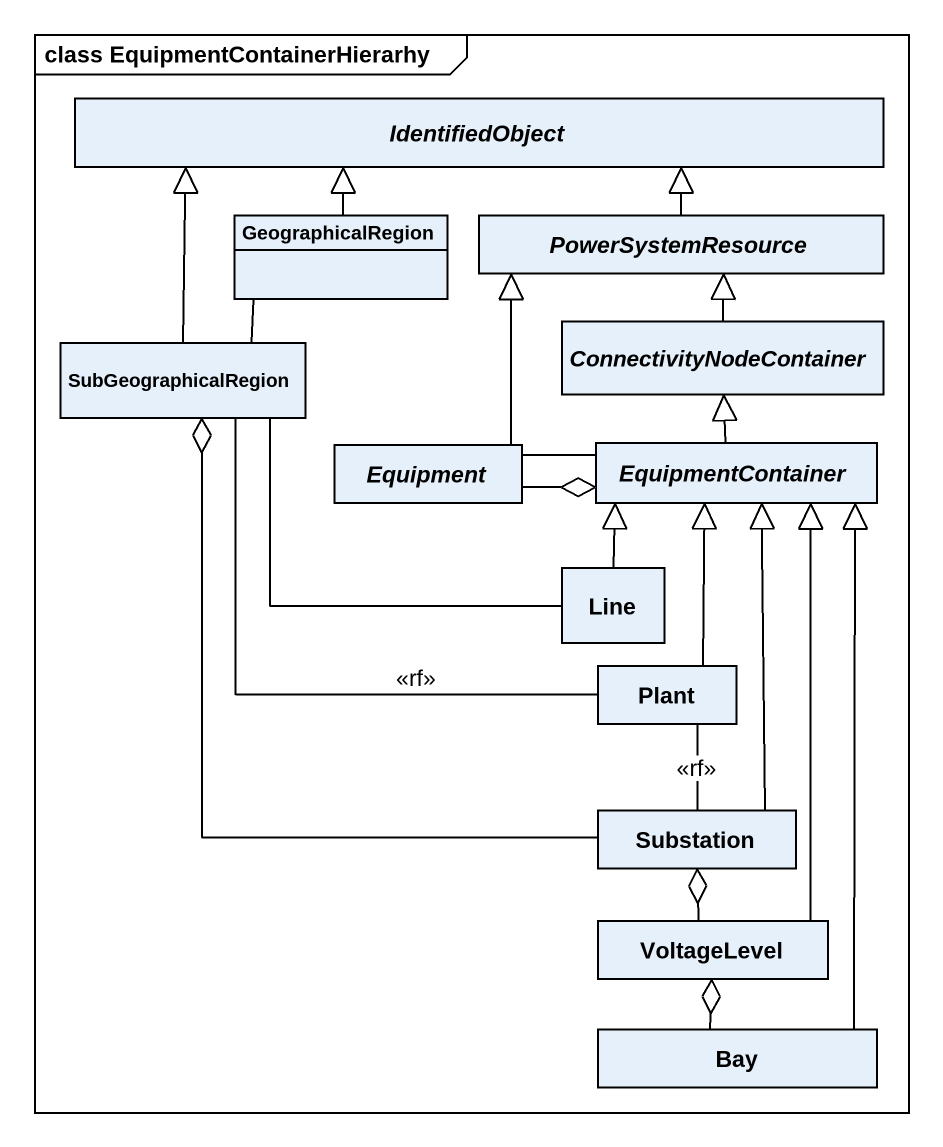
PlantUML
@startuml
mainframe class EquipmentContainerHierarhy
hide circle
hide empty members
abstract class IdentifiedObject
class GeographicalRegion
abstract class PowerSystemResource
class SubGeographicalRegion
abstract class ConnectivityNodeContainer
abstract class Equipment
abstract class EquipmentContainer
class Line
class Plant
class Substation
class VoltageLevel
class Bay
GeographicalRegion -up-|> IdentifiedObject
GeographicalRegion -- SubGeographicalRegion
PowerSystemResource -left-|> IdentifiedObject
SubGeographicalRegion -up-|> IdentifiedObject
SubGeographicalRegion -right- Line
SubGeographicalRegion o-- Substation
ConnectivityNodeContainer -up-|> PowerSystemResource
Equipment -up-|> PowerSystemResource
EquipmentContainer -up-|> ConnectivityNodeContainer
EquipmentContainer o-left- Equipment
EquipmentContainer -left- Equipment
Line -up-|> EquipmentContainer
Plant -up- SubGeographicalRegion : <<rf>>
Plant -up-|> EquipmentContainer
Plant -- Substation : <<rf>>
Substation -up-|> EquipmentContainer
Substation o-- VoltageLevel
VoltageLevel -up-|> EquipmentContainer
VoltageLevel o-- Bay
Bay -up-|> EquipmentContainer
@enduml
